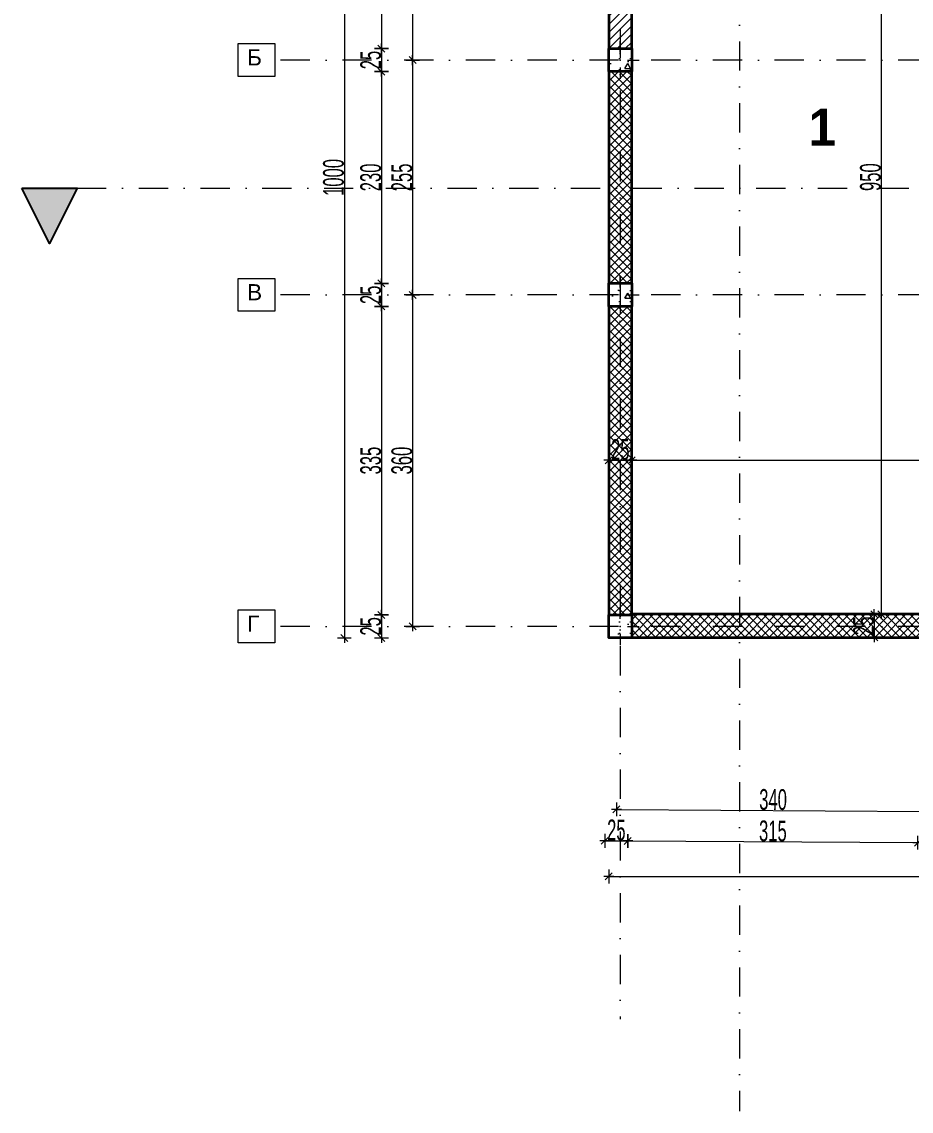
# Model space of a CAD drawing. Header units: millimetres. Extents: x 917196 to 1040943, y -9546 to 18600.
# Drawn here: x 1020069 to 1029726, y -3909 to 7921 of the extents above; entities that cross this region are included whole.
import ezdxf

# ---------------------------------------------------------------- set-up
doc = ezdxf.new("R2010")
doc.units = ezdxf.units.MM
doc.header["$MEASUREMENT"] = 0
doc.linetypes.add('Dot & Dashed', pattern=[670.277762, 317.5, -176.388889, 0, -176.388874])
for name, color, linetype, lineweight in [('dimenzija', 7, 'Continuous', 13), ('dimenzuja vnatre', 251, 'Continuous', 9), ('Marker - Section_Pen_No__25', 8, 'Continuous', 25), ('New_Structural - Bearing_Pen_No__20', 1, 'Continuous', 0), ('New_Structural - Bearing_Pen_No__27', 7, 'Continuous', 25), ('PECAT-4', 10, 'Continuous', 13)]:
    doc.layers.add(name, color=color, linetype=linetype, lineweight=lineweight)
for name, color, linetype, lineweight, true_color in [('Marker - Section_Pen_No__85', 7, 'Continuous', 13, 0xaaaaaa), ('New_Structural - Bearing_Pen_No__168', 7, 'Continuous', 13, 0x6a6a6a), ('New_Structural - Bearing_Pen_No__169', 7, 'Continuous', 13, 0x6a6a6a), ('New_Structural - Bearing_Pen_No__8', 7, 'Continuous', 35, 0xa80f02), ('OSKI', 7, 'Continuous', 20, 0x156a84)]:
    doc.layers.add(name, color=color, linetype=linetype, lineweight=lineweight, true_color=true_color)
doc.styles.add('GENERATED_STYLE_1', font='arial.ttf')
doc.styles.add('PLATEIA', font='CGSAPPS.shx', dxfattribs={"width": 0.6})
doc.styles.add('SWISS', font='')
doc.styles.get('SWISS').set_extended_font_data('MAC C Swiss', bold=True)
doc.dimstyles.new('100v', dxfattribs={"dimtxt": 225, "dimasz": 1, "dimexe": 0.18, "dimexo": 0.0625, "dimgap": 4, "dimtad": 1, "dimdec": 0, "dimlfac": 0.1, "dimzin": 12, "dimdsep": 46, "dimtxsty": 'PLATEIA', "dimblk": 'A$C321216CB', "dimcen": 0.09, "dimse1": 1, "dimse2": 1, "dimclrd": 256, "dimclrt": 256, "dimadec": 3, "dimazin": 0, "dimtfac": 1, "dimtdec": 0, "dimtix": 1, "dimtmove": 2, "dimatfit": 3, "dimldrblk": 'A$C321216CB', "dimfxl": 1, "dimtolj": 1, "dimtzin": 0, "dimlwd": -1, "dimarcsym": 0})
pattern_1 = [(45, (1012807.07, -14138.004), (-44.19417, 44.19417), []), (135, (1012807.07, -14138.004), (-44.19417, -44.19417), [])]
pattern_2 = [(0, (1591457, -26256.6), (0, 623.5383), [60, -300]), (0, (1591637, -25944.85), (0, 623.5383), [60, -300]), (60, (1591457, -26256.6), (-540, 311.76916), [60, -300]), (60, (1591817, -26256.6), (-540, 311.76916), [60, -300]), (120, (1591517, -26256.6), (540, 311.76916), [60, -300]), (120, (1591877, -26256.6), (540, 311.76916), [60, -300]), (0, (1591456.98, -26196.62), (0, 120.000005), [0, -120.000005, 0, -180.000007]), (45, (1591516.98, -26196.62), (-84.852817, 84.852817), [0, -90.000004, 0, -150.000006])]

# ---------------------------------------------------------------- blocks, each defined once
blk = doc.blocks.new('A$C321216CB')
for p, q in [((-54, 0), (54, 0)), ((-38, -38), (38, 38)), ((0, -75), (0, 75))]:
    blk.add_line(p, q)
blk = doc.blocks.new('*D250')
at = {"layer": 'DEFPOINTS', "color": 0, "transparency": 16777216}
for p in [(1026527, -394), (1029926, -474), (1029925, -653)]:
    blk.add_point(p, dxfattribs=at)
at = {"layer": 'dimenzija', "transparency": 16777216}
blk.add_line((1026526, -632), (1029924, -653), dxfattribs=at)
for p, rotation in [((1026525, -632), 179.6518652269787), ((1029925, -653), 359.6518652269787)]:
    blk.add_blockref('A$C321216CB', p, dxfattribs=dict(at, rotation=rotation))
at = {"layer": 'dimenzija', "transparency": 16777216, "insert": (1028226, -526), "char_height": 225, "attachment_point": 5, "rotation": 359.6519, "style": 'PLATEIA'}
blk.add_mtext('\\A1;340', dxfattribs=at)
blk = doc.blocks.new('*D253')
at = {"layer": 'DEFPOINTS', "color": 0, "transparency": 16777216}
for p in [(1026411, 1231), (1026661, 1230), (1026648, -974)]:
    blk.add_point(p, dxfattribs=at)
at = {"layer": 'dimenzija', "transparency": 16777216}
blk.add_line((1026399, -973), (1026647, -974), dxfattribs=at)
for p, rotation in [((1026398, -973), 179.6518652269787), ((1026648, -974), 359.6518652269787)]:
    blk.add_blockref('A$C321216CB', p, dxfattribs=dict(at, rotation=rotation))
at = {"layer": 'dimenzija', "transparency": 16777216, "insert": (1026524, -857), "char_height": 225, "attachment_point": 5, "rotation": 359.6519, "style": 'PLATEIA'}
blk.add_mtext('\\A1;25', dxfattribs=at)
blk = doc.blocks.new('*D254')
at = {"layer": 'DEFPOINTS', "color": 0, "transparency": 16777216}
for p in [(1026661, 1230), (1029811, 1211), (1029798, -993)]:
    blk.add_point(p, dxfattribs=at)
at = {"layer": 'dimenzija', "transparency": 16777216}
blk.add_line((1026649, -974), (1029797, -993), dxfattribs=at)
for p, rotation in [((1026648, -974), 179.6518652269787), ((1029798, -993), 359.6518652269787)]:
    blk.add_blockref('A$C321216CB', p, dxfattribs=dict(at, rotation=rotation))
at = {"layer": 'dimenzija', "transparency": 16777216, "insert": (1028224, -867), "char_height": 225, "attachment_point": 5, "rotation": 359.6519, "style": 'PLATEIA'}
blk.add_mtext('\\A1;315', dxfattribs=at)
blk = doc.blocks.new('*D279')
at = {"layer": 'DEFPOINTS', "color": 0, "transparency": 16777216}
for p in [(1026442, 1231), (1036442, 1231), (1036442, -1360)]:
    blk.add_point(p, dxfattribs=at)
at = {"layer": 'dimenzija', "transparency": 16777216}
blk.add_line((1026443, -1360), (1036441, -1360), dxfattribs=at)
at = {"layer": 'dimenzija', "transparency": 16777216, "rotation": 180}
blk.add_blockref('A$C321216CB', (1026442, -1360), dxfattribs=at)
at = {"layer": 'dimenzija', "transparency": 16777216}
blk.add_blockref('A$C321216CB', (1036442, -1360), dxfattribs=at)
at = {"layer": 'dimenzija', "transparency": 16777216, "insert": (1031442, -1244), "char_height": 225, "attachment_point": 5, "style": 'PLATEIA'}
blk.add_mtext('\\A1;1000', dxfattribs=at)
blk = doc.blocks.new('*D280')
at = {"layer": 'DEFPOINTS', "color": 0, "transparency": 16777216}
for p in [(1025716, 11106), (1024312, 7506), (1025716, 7506)]:
    blk.add_point(p, dxfattribs=at)
at = {"layer": 'dimenzija', "transparency": 16777216}
blk.add_line((1024312, 11105), (1024312, 7507), dxfattribs=at)
for p, rotation in [((1024312, 11106), 90), ((1024312, 7506), 270)]:
    blk.add_blockref('A$C321216CB', p, dxfattribs=dict(at, rotation=rotation))
at = {"layer": 'dimenzija', "transparency": 16777216, "insert": (1024196, 9306), "char_height": 225, "attachment_point": 5, "rotation": 90, "style": 'PLATEIA'}
blk.add_mtext('\\A1;360', dxfattribs=at)
blk = doc.blocks.new('*D281')
at = {"layer": 'DEFPOINTS', "color": 0, "transparency": 16777216}
for p in [(1025716, 7506), (1024312, 4956), (1024972, 4956)]:
    blk.add_point(p, dxfattribs=at)
at = {"layer": 'dimenzija', "transparency": 16777216}
blk.add_line((1024312, 7505), (1024312, 4957), dxfattribs=at)
for p, rotation in [((1024312, 7506), 90), ((1024312, 4956), 270)]:
    blk.add_blockref('A$C321216CB', p, dxfattribs=dict(at, rotation=rotation))
at = {"layer": 'dimenzija', "transparency": 16777216, "insert": (1024196, 6231), "char_height": 225, "attachment_point": 5, "rotation": 90, "style": 'PLATEIA'}
blk.add_mtext('\\A1;255', dxfattribs=at)
blk = doc.blocks.new('*D282')
at = {"layer": 'DEFPOINTS', "color": 0, "transparency": 16777216}
for p in [(1024972, 4956), (1024312, 1356), (1025092, 1356)]:
    blk.add_point(p, dxfattribs=at)
at = {"layer": 'dimenzija', "transparency": 16777216}
blk.add_line((1024312, 4955), (1024312, 1357), dxfattribs=at)
for p, rotation in [((1024312, 4956), 90), ((1024312, 1356), 270)]:
    blk.add_blockref('A$C321216CB', p, dxfattribs=dict(at, rotation=rotation))
at = {"layer": 'dimenzija', "transparency": 16777216, "insert": (1024196, 3156), "char_height": 225, "attachment_point": 5, "rotation": 90, "style": 'PLATEIA'}
blk.add_mtext('\\A1;360', dxfattribs=at)
blk = doc.blocks.new('*D284')
at = {"layer": 'DEFPOINTS', "color": 0, "transparency": 16777216}
for p in [(1026442, 10981), (1023974, 7631), (1026442, 7631)]:
    blk.add_point(p, dxfattribs=at)
at = {"layer": 'dimenzija', "transparency": 16777216}
blk.add_line((1023974, 10980), (1023974, 7632), dxfattribs=at)
for p, rotation in [((1023974, 10981), 90), ((1023974, 7631), 270)]:
    blk.add_blockref('A$C321216CB', p, dxfattribs=dict(at, rotation=rotation))
at = {"layer": 'dimenzija', "transparency": 16777216, "insert": (1023858, 9306), "char_height": 225, "attachment_point": 5, "rotation": 90, "style": 'PLATEIA'}
blk.add_mtext('\\A1;335', dxfattribs=at)
blk = doc.blocks.new('*D285')
at = {"layer": 'DEFPOINTS', "color": 0, "transparency": 16777216}
for p in [(1026442, 7631), (1023974, 7381), (1026442, 7381)]:
    blk.add_point(p, dxfattribs=at)
at = {"layer": 'dimenzija', "transparency": 16777216}
blk.add_line((1023974, 7630), (1023974, 7382), dxfattribs=at)
for p, rotation in [((1023974, 7631), 90), ((1023974, 7381), 270)]:
    blk.add_blockref('A$C321216CB', p, dxfattribs=dict(at, rotation=rotation))
at = {"layer": 'dimenzija', "transparency": 16777216, "insert": (1023858, 7506), "char_height": 225, "attachment_point": 5, "rotation": 90, "style": 'PLATEIA'}
blk.add_mtext('\\A1;25', dxfattribs=at)
blk = doc.blocks.new('*D286')
at = {"layer": 'DEFPOINTS', "color": 0, "transparency": 16777216}
for p in [(1026442, 7381), (1023974, 5081), (1026442, 5081)]:
    blk.add_point(p, dxfattribs=at)
at = {"layer": 'dimenzija', "transparency": 16777216}
blk.add_line((1023974, 7380), (1023974, 5082), dxfattribs=at)
for p, rotation in [((1023974, 7381), 90), ((1023974, 5081), 270)]:
    blk.add_blockref('A$C321216CB', p, dxfattribs=dict(at, rotation=rotation))
at = {"layer": 'dimenzija', "transparency": 16777216, "insert": (1023858, 6231), "char_height": 225, "attachment_point": 5, "rotation": 90, "style": 'PLATEIA'}
blk.add_mtext('\\A1;230', dxfattribs=at)
blk = doc.blocks.new('*D287')
at = {"layer": 'DEFPOINTS', "color": 0, "transparency": 16777216}
for p in [(1026442, 5081), (1023974, 4831), (1026442, 4831)]:
    blk.add_point(p, dxfattribs=at)
at = {"layer": 'dimenzija', "transparency": 16777216}
blk.add_line((1023974, 5080), (1023974, 4832), dxfattribs=at)
for p, rotation in [((1023974, 5081), 90), ((1023974, 4831), 270)]:
    blk.add_blockref('A$C321216CB', p, dxfattribs=dict(at, rotation=rotation))
at = {"layer": 'dimenzija', "transparency": 16777216, "insert": (1023858, 4956), "char_height": 225, "attachment_point": 5, "rotation": 90, "style": 'PLATEIA'}
blk.add_mtext('\\A1;25', dxfattribs=at)
blk = doc.blocks.new('*D288')
at = {"layer": 'DEFPOINTS', "color": 0, "transparency": 16777216}
for p in [(1026442, 4831), (1023974, 1481), (1026442, 1481)]:
    blk.add_point(p, dxfattribs=at)
at = {"layer": 'dimenzija', "transparency": 16777216}
blk.add_line((1023974, 4830), (1023974, 1482), dxfattribs=at)
for p, rotation in [((1023974, 4831), 90), ((1023974, 1481), 270)]:
    blk.add_blockref('A$C321216CB', p, dxfattribs=dict(at, rotation=rotation))
at = {"layer": 'dimenzija', "transparency": 16777216, "insert": (1023858, 3156), "char_height": 225, "attachment_point": 5, "rotation": 90, "style": 'PLATEIA'}
blk.add_mtext('\\A1;335', dxfattribs=at)
blk = doc.blocks.new('*D289')
at = {"layer": 'DEFPOINTS', "color": 0, "transparency": 16777216}
for p in [(1026442, 1481), (1023974, 1231), (1026411, 1231)]:
    blk.add_point(p, dxfattribs=at)
at = {"layer": 'dimenzija', "transparency": 16777216}
blk.add_line((1023974, 1480), (1023974, 1232), dxfattribs=at)
for p, rotation in [((1023974, 1481), 90), ((1023974, 1231), 270)]:
    blk.add_blockref('A$C321216CB', p, dxfattribs=dict(at, rotation=rotation))
at = {"layer": 'dimenzija', "transparency": 16777216, "insert": (1023858, 1356), "char_height": 225, "attachment_point": 5, "rotation": 90, "style": 'PLATEIA'}
blk.add_mtext('\\A1;25', dxfattribs=at)
blk = doc.blocks.new('*D260')
at = {"layer": 'DEFPOINTS', "color": 0, "transparency": 16777216}
for p in [(1026442, 11231), (1023571, 1231), (1026442, 1231)]:
    blk.add_point(p, dxfattribs=at)
at = {"layer": 'dimenzija', "transparency": 16777216}
blk.add_line((1023571, 11230), (1023571, 1232), dxfattribs=at)
for p, rotation in [((1023571, 11231), 90), ((1023571, 1231), 270)]:
    blk.add_blockref('A$C321216CB', p, dxfattribs=dict(at, rotation=rotation))
at = {"layer": 'dimenzija', "transparency": 16777216, "insert": (1023454, 6231), "char_height": 225, "attachment_point": 5, "rotation": 90, "style": 'PLATEIA'}
blk.add_mtext('\\A1;1000', dxfattribs=at)
blk = doc.blocks.new('*D294')
at = {"layer": 'DEFPOINTS', "color": 0, "transparency": 16777216}
for p in [(1029517, 10981), (1029400, 1487), (1029590, 1487)]:
    blk.add_point(p, dxfattribs=at)
at = {"layer": 'dimenzuja vnatre', "transparency": 16777216}
blk.add_line((1029400, 10980), (1029400, 1488), dxfattribs=at)
for p, rotation in [((1029400, 10981), 90), ((1029400, 1487), 270)]:
    blk.add_blockref('A$C321216CB', p, dxfattribs=dict(at, rotation=rotation))
at = {"layer": 'dimenzuja vnatre', "transparency": 16777216, "insert": (1029284, 6234), "char_height": 225, "attachment_point": 5, "rotation": 90, "style": 'PLATEIA'}
blk.add_mtext('\\A1;950', dxfattribs=at)
blk = doc.blocks.new('*D295')
at = {"layer": 'DEFPOINTS', "color": 0, "transparency": 16777216}
for p in [(1029590, 1487), (1029325, 1237), (1029707, 1237)]:
    blk.add_point(p, dxfattribs=at)
at = {"layer": 'dimenzuja vnatre', "transparency": 16777216}
blk.add_line((1029325, 1486), (1029325, 1238), dxfattribs=at)
for p, rotation in [((1029325, 1487), 90), ((1029325, 1237), 270)]:
    blk.add_blockref('A$C321216CB', p, dxfattribs=dict(at, rotation=rotation))
at = {"layer": 'dimenzuja vnatre', "transparency": 16777216, "insert": (1029209, 1362), "char_height": 225, "attachment_point": 5, "rotation": 90, "style": 'PLATEIA'}
blk.add_mtext('\\A1;25', dxfattribs=at)
blk = doc.blocks.new('*D302')
at = {"layer": 'DEFPOINTS', "color": 0, "transparency": 16777216}
for p in [(1026692, 3159), (1026442, 2491), (1026692, 2491)]:
    blk.add_point(p, dxfattribs=at)
at = {"layer": 'dimenzuja vnatre', "transparency": 16777216}
blk.add_line((1026443, 3159), (1026691, 3159), dxfattribs=at)
at = {"layer": 'dimenzuja vnatre', "transparency": 16777216, "rotation": 180}
blk.add_blockref('A$C321216CB', (1026442, 3159), dxfattribs=at)
at = {"layer": 'dimenzuja vnatre', "transparency": 16777216}
blk.add_blockref('A$C321216CB', (1026692, 3159), dxfattribs=at)
at = {"layer": 'dimenzuja vnatre', "transparency": 16777216, "insert": (1026567, 3275), "char_height": 225, "attachment_point": 5, "style": 'PLATEIA'}
blk.add_mtext('\\A1;25', dxfattribs=at)
blk = doc.blocks.new('*D303')
at = {"layer": 'DEFPOINTS', "color": 0, "transparency": 16777216}
for p in [(1034407, 3159), (1034407, 2834), (1026692, 2491)]:
    blk.add_point(p, dxfattribs=at)
at = {"layer": 'dimenzuja vnatre', "transparency": 16777216}
blk.add_line((1026693, 3159), (1034406, 3159), dxfattribs=at)
at = {"layer": 'dimenzuja vnatre', "transparency": 16777216, "rotation": 180}
blk.add_blockref('A$C321216CB', (1026692, 3159), dxfattribs=at)
at = {"layer": 'dimenzuja vnatre', "transparency": 16777216}
blk.add_blockref('A$C321216CB', (1034407, 3159), dxfattribs=at)
at = {"layer": 'dimenzuja vnatre', "transparency": 16777216, "insert": (1030549, 3275), "char_height": 225, "attachment_point": 5, "style": 'PLATEIA'}
blk.add_mtext('\\A1;771', dxfattribs=at)

msp = doc.modelspace()

# ---------------------------------------------------------------- hatches: boundary and pattern name
at = {"layer": 'Marker - Section_Pen_No__25', "linetype": 'Continuous', "lineweight": 25}
msp.add_hatch(color=8, dxfattribs=at).paths.add_polyline_path([(1020068.9, 6114.6), (1020368.9, 5514.6), (1020668.9, 6114.6)])
at = {"layer": 'New_Structural - Bearing_Pen_No__168', "linetype": 'Continuous', "lineweight": 13, "true_color": 0x9ea0a3}
h = msp.add_hatch(dxfattribs=at)
h.set_pattern_fill('ANSI31', color=253, scale=500, style=0)
h.set_pattern_definition([(45, (1012807.07, -14138.004), (-44.19417, 44.19417), [])])
h.paths.add_polyline_path([(1026441.8, 7631.2), (1026691.8, 7631.2), (1026691.8, 10981.2), (1026441.8, 10981.2)])
h = msp.add_hatch(dxfattribs=at)
h.set_pattern_fill('ANSI37', color=253, scale=500, style=0)
h.set_pattern_definition(pattern_1)
h.paths.add_polyline_path([(1026691.8, 7381.2), (1026441.8, 7381.2), (1026441.8, 5081.2), (1026691.8, 5081.2)])
h = msp.add_hatch(dxfattribs=at)
h.set_pattern_fill('ANSI37', color=253, scale=500, style=0)
h.set_pattern_definition(pattern_1)
h.paths.add_polyline_path([(1026441.8, 1481.2), (1026691.8, 1481.2), (1026691.8, 4831.2), (1026441.8, 4831.2)])
h = msp.add_hatch(dxfattribs=at)
h.set_pattern_fill('ANSI37', color=253, scale=500, style=0)
h.set_pattern_definition(pattern_1)
h.paths.add_polyline_path([(1029841.8, 1486.6), (1026691.8, 1486.6), (1026691.8, 1236.6), (1029841.8, 1236.6)])
at = {"layer": 'New_Structural - Bearing_Pen_No__169', "linetype": 'Continuous', "lineweight": 13, "true_color": 0x68b353}
h = msp.add_hatch(dxfattribs=at)
h.set_pattern_fill('STRUCTURAL_CONCRETE', color=85, style=0, pattern_type=2)
h.set_pattern_definition(pattern_2)
h.paths.add_polyline_path([(1026691.8, 7381.2), (1026691.8, 7631.2), (1026441.8, 7631.2), (1026441.8, 7381.2)])
h = msp.add_hatch(dxfattribs=at)
h.set_pattern_fill('STRUCTURAL_CONCRETE', color=85, style=0, pattern_type=2)
h.set_pattern_definition(pattern_2)
h.paths.add_polyline_path([(1026691.8, 4831.2), (1026691.8, 5081.2), (1026441.8, 5081.2), (1026441.8, 4831.2)])
h = msp.add_hatch(dxfattribs=at)
h.set_pattern_fill('STRUCTURAL_CONCRETE', color=85, style=0, pattern_type=2)
h.set_pattern_definition(pattern_2)
h.paths.add_polyline_path([(1026691.8, 1231.2), (1026691.8, 1481.2), (1026441.8, 1481.2), (1026441.8, 1231.2)])

# ---------------------------------------------------------------- linework, layer by layer
at = {"layer": 'Marker - Section_Pen_No__25', "color": 8, "linetype": 'Continuous', "lineweight": 25, "flags": 128}
msp.add_lwpolyline([(1020068.9, 6114.6), (1020668.9, 6114.6), (1020368.9, 5514.6)], close=True, dxfattribs=at)
at = {"layer": 'Marker - Section_Pen_No__85', "color": 253, "linetype": 'Dot & Dashed', "lineweight": 13, "true_color": 0xaaaaaa}
for p, q in [((1027861.8, 17093.7), (1027861.8, -3909.3)), ((1020668.9, 6114.6), (1039950.9, 6114.6))]:
    msp.add_line(p, q, dxfattribs=at)
at = {"layer": 'New_Structural - Bearing_Pen_No__20', "color": 1, "linetype": 'Continuous', "lineweight": 0}
for p, q in [((1026566.8, 7586.2), (1026566.8, 7711.2)), ((1026486.8, 7506.2), (1026361.8, 7506.2)), ((1026646.8, 7506.2), (1026771.8, 7506.2)), ((1026566.8, 7426.2), (1026566.8, 7301.2)), ((1026566.8, 5036.2), (1026566.8, 5161.2)), ((1026486.8, 4956.2), (1026361.8, 4956.2)), ((1026566.8, 4876.2), (1026566.8, 4751.2)), ((1026646.8, 4956.2), (1026771.8, 4956.2)), ((1026566.8, 1436.2), (1026566.8, 1561.2)), ((1026486.8, 1356.2), (1026361.8, 1356.2)), ((1026646.8, 1356.2), (1026771.8, 1356.2)), ((1026566.8, 1276.2), (1026566.8, 1151.2))]:
    msp.add_line(p, q, dxfattribs=at)
for p in [(1026566.8, 7506.2), (1026566.8, 4956.2), (1026566.8, 1356.2)]:
    msp.add_point(p, dxfattribs=at)
at = {"layer": 'New_Structural - Bearing_Pen_No__27', "color": 7, "linetype": 'Continuous', "lineweight": 35}
for points in [[(1026441.8, 10981.2), (1026441.8, 7631.2)], [(1026691.8, 7631.2), (1026691.8, 10981.2)], [(1026441.8, 7381.2), (1026441.8, 5081.2)], [(1026691.8, 5081.2), (1026691.8, 7381.2)], [(1026441.8, 4831.2), (1026441.8, 1481.2)], [(1026691.8, 1486.6), (1026691.8, 4831.2)], [(1036191.8, 1486.6), (1026691.8, 1486.6)], [(1026691.8, 1236.6), (1029841.8, 1236.6)]]:
    msp.add_lwpolyline(points, dxfattribs=at)
at = {"layer": 'New_Structural - Bearing_Pen_No__8', "color": 14, "linetype": 'Continuous', "lineweight": 35, "true_color": 0xa80f02}
for points in [[(1026691.8, 7381.2), (1026441.8, 7381.2), (1026441.8, 7631.2), (1026691.8, 7631.2)], [(1026691.8, 4831.2), (1026441.8, 4831.2), (1026441.8, 5081.2), (1026691.8, 5081.2)], [(1026691.8, 1231.2), (1026441.8, 1231.2), (1026441.8, 1481.2), (1026691.8, 1481.2)]]:
    msp.add_lwpolyline(points, close=True, dxfattribs=at)
at = {"layer": 'OSKI', "linetype": 'Dot & Dashed'}
for p, q in [((1026566.8, 15218.6), (1026566.8, -2909.4)), ((1039956.5, 7506.2), (1022818.1, 7506.2)), ((1039956.5, 4956.2), (1022818.1, 4956.2)), ((1039956.5, 1356.2), (1022818.1, 1356.2))]:
    msp.add_line(p, q, dxfattribs=at)
at = {"layer": 'OSKI'}
for points in [[(1022418.1, 7684.3), (1022818.1, 7684.3), (1022818.1, 7328.1), (1022418.1, 7328.1)], [(1022418.1, 5134.3), (1022818.1, 5134.3), (1022818.1, 4778.1), (1022418.1, 4778.1)], [(1022418.1, 1534.3), (1022818.1, 1534.3), (1022818.1, 1178.1), (1022418.1, 1178.1)]]:
    msp.add_lwpolyline(points, close=True, dxfattribs=at)

# ---------------------------------------------------------------- texts
at = {"layer": 'OSKI', "linetype": 'ByBlock', "char_height": 175, "attachment_point": 7, "style": 'GENERATED_STYLE_1'}
for s, insert in [('{\\fArial|b0|i0|c204|p34;Б}', (1022515.8, 7447)), ('{\\fArial|b0|i0|c204|p34;В}', (1022515.8, 4897)), ('{\\fArial|b0|i0|c204|p34;Г}', (1022515.8, 1297))]:
    msp.add_mtext(s, dxfattribs=dict(at, insert=insert))
at = {"layer": 'PECAT-4', "linetype": 'Continuous', "style": 'SWISS'}
msp.add_text('1', height=400, dxfattribs=at).set_placement((1028611.7, 6576.1))

# ---------------------------------------------------------------- dimensions: what is measured, and where the dimension line sits
at = {"layer": 'dimenzija'}
for base, p1, p2, angle, picture, middle in [((1023570.7, 1231.2), (1026441.8, 11231.2), (1026441.8, 1231.2), 90, '*D260', (1023454.2, 6231.2)), ((1024312.4, 7506.2), (1025716.4, 11106.2), (1025716.4, 7506.2), 90, '*D280', (1024195.9, 9306.2)), ((1023974.1, 7631.2), (1026441.8, 10981.2), (1026441.8, 7631.2), 90, '*D284', (1023857.6, 9306.2)), ((1023974.1, 7381.2), (1026441.8, 7631.2), (1026441.8, 7381.2), 90, '*D285', (1023857.6, 7506.2)), ((1024312.4, 4956.2), (1025716.4, 7506.2), (1024972.2, 4956.2), 90, '*D281', (1024195.9, 6231.2)), ((1023974.1, 5081.2), (1026441.8, 7381.2), (1026441.8, 5081.2), 90, '*D286', (1023857.6, 6231.2)), ((1023974.1, 4831.2), (1026441.8, 5081.2), (1026441.8, 4831.2), 90, '*D287', (1023857.6, 4956.2)), ((1024312.4, 1356.2), (1024972.2, 4956.2), (1025091.8, 1356.2), 90, '*D282', (1024195.9, 3156.2)), ((1023974.1, 1481.2), (1026441.8, 4831.2), (1026441.8, 1481.2), 90, '*D288', (1023857.6, 3156.2)), ((1023974.1, 1231.3), (1026441.8, 1481.2), (1026411.5, 1231.3), 90, '*D289', (1023857.6, 1356.3)), ((1026648.1, -974.1), (1026411.5, 1231.3), (1026661.5, 1229.8), 359.65187, '*D253', (1026523.8, -856.8)), ((1029798, -993.2), (1026661.5, 1229.8), (1029811.4, 1210.6), 359.65187, '*D254', (1028223.7, -867.2)), ((1029925.1, -653.1), (1026526.6, -394.3), (1029926.2, -474.3), 359.65187, '*D250', (1028225.8, -526.3))]:
    dim = msp.add_linear_dim(base=base, p1=p1, p2=p2, angle=angle, dimstyle='100v', dxfattribs=at)
    dim.commit()
    dim.dimension.update_dxf_attribs({"geometry": picture, "text_midpoint": middle})
dim = msp.add_linear_dim(base=(1036441.8, -1360), p1=(1026441.8, 1231.2), p2=(1036441.8, 1231.2), dimstyle='100v', dxfattribs=at)
dim.commit()
dim.dimension.update_dxf_attribs({"geometry": '*D279', "text_midpoint": (1031441.8, -1243.5)})
at = {"layer": 'dimenzuja vnatre'}
dim = msp.add_linear_dim(base=(1029400.1, 1486.6), p1=(1029516.8, 10981.2), p2=(1029590.1, 1486.6), angle=90, text='950', dimstyle='100v', dxfattribs=at)
dim.commit()
dim.dimension.update_dxf_attribs({"geometry": '*D294', "text_midpoint": (1029283.6, 6233.9)})
for base, p1, p2, picture, middle in [((1026691.8, 3158.9), (1026441.8, 2491.3), (1026691.8, 2491.3), '*D302', (1026566.8, 3275.4)), ((1034406.7, 3158.9), (1026691.8, 2491.3), (1034406.7, 2834.1), '*D303', (1030549.3, 3275.4))]:
    dim = msp.add_linear_dim(base=base, p1=p1, p2=p2, dimstyle='100v', dxfattribs=at)
    dim.commit()
    dim.dimension.update_dxf_attribs({"geometry": picture, "text_midpoint": middle})
dim = msp.add_linear_dim(base=(1029325.1, 1236.6), p1=(1029590.1, 1486.6), p2=(1029707.5, 1236.6), angle=90, dimstyle='100v', dxfattribs=at)
dim.commit()
dim.dimension.update_dxf_attribs({"geometry": '*D295', "text_midpoint": (1029208.6, 1361.6)})

doc.saveas('drawing.dxf')
